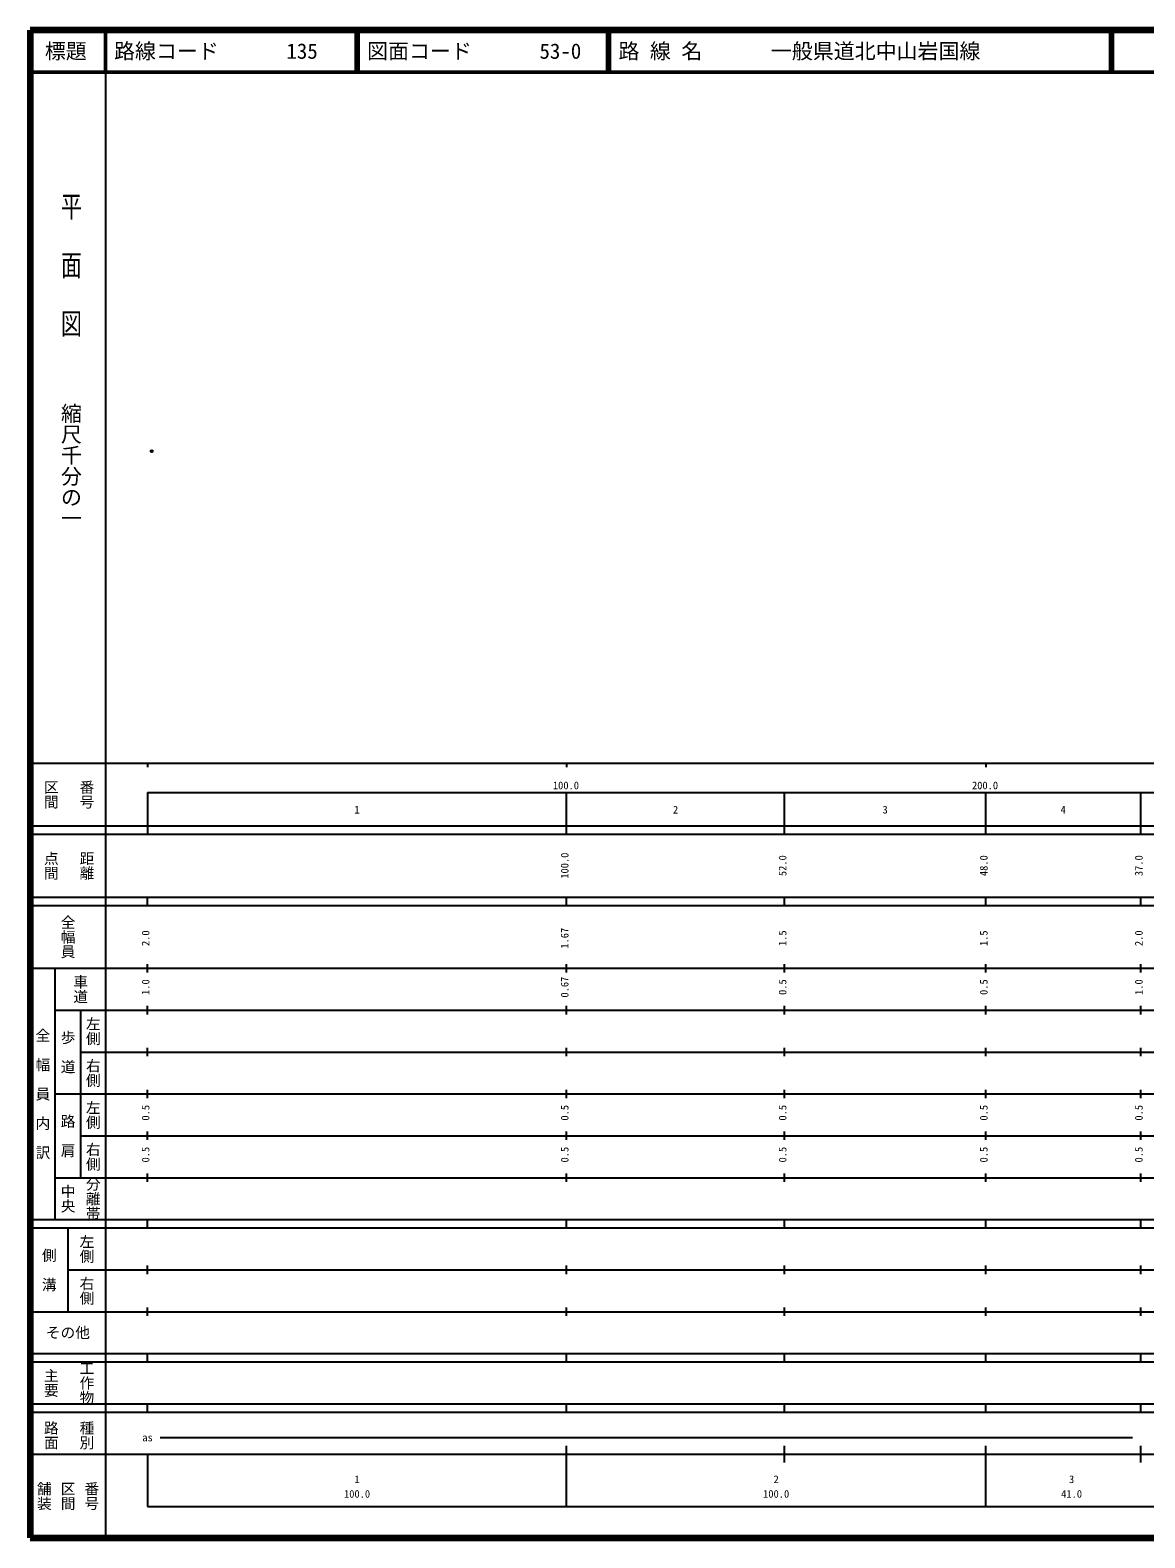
# Model space of a CAD drawing. Units: millimetres on the paper. Extents: x 40 to 680, y 20 to 380.
# Drawn here: x 40 to 306, y 20 to 380 of the extents above; entities that cross this region are included whole.
import ezdxf
from ezdxf.enums import TextEntityAlignment as Align

# ---------------------------------------------------------------- set-up
doc = ezdxf.new("R2010")
doc.units = ezdxf.units.MM
doc.header["$PDMODE"] = 32
doc.header["$PDSIZE"] = 0.5
doc.layers.add('M-OTRS', color=6, linetype='Continuous')
doc.layers.add('M-TTL-TXT', color=7, linetype='Continuous')
for name, color, linetype, lineweight in [('M-TTL', 2, 'Continuous', 140), ('M-TTL-BAND', 7, 'Continuous', 25), ('M-TTL-LINE', 7, 'Continuous', 50)]:
    doc.layers.add(name, color=color, linetype=linetype, lineweight=lineweight)
doc.styles.add('@ＭＳ ゴシック', font='')
doc.styles.add('ＭＳ ゴシック', font='')
doc.styles.get('@ＭＳ ゴシック').set_extended_font_data('@MS Gothic')
doc.styles.get('ＭＳ ゴシック').set_extended_font_data('MS Gothic')

msp = doc.modelspace()

# ---------------------------------------------------------------- linework, layer by layer
at = {"layer": 'M-OTRS'}
msp.add_point((69.002, 279.469), dxfattribs=at)
at = {"layer": 'M-TTL'}
for p, q in [((40, 380), (40, 20)), ((680, 380), (40, 380)), ((40, 20), (680, 20))]:
    msp.add_line(p, q, dxfattribs=at)
at = {"layer": 'M-TTL-BAND'}
for p, q in [((58, 370), (58, 20)), ((40, 205), (579, 205)), ((68, 205), (68, 204)), ((168, 205), (168, 204)), ((268, 205), (268, 204)), ((68, 198), (579, 198)), ((68, 198), (68, 188)), ((168, 188), (168, 198)), ((220, 188), (220, 198)), ((268, 188), (268, 198)), ((305, 188), (305, 198)), ((40, 190), (579, 190)), ((40, 188), (579, 188)), ((40, 173), (579, 173)), ((68, 171), (68, 173)), ((168, 171), (168, 173)), ((220, 171), (220, 173)), ((268, 171), (268, 173)), ((305, 171), (305, 173)), ((40, 171), (579, 171)), ((40, 156), (579, 156)), ((46, 96), (46, 156)), ((68, 155), (68, 157)), ((168, 155), (168, 157)), ((220, 155), (220, 157)), ((268, 155), (268, 157)), ((305, 155), (305, 157)), ((46, 146), (579, 146)), ((52, 146), (52, 106)), ((68, 145), (68, 147)), ((168, 145), (168, 147)), ((220, 145), (220, 147)), ((268, 145), (268, 147)), ((305, 145), (305, 147)), ((68, 135), (68, 137)), ((168, 135), (168, 137)), ((220, 135), (220, 137)), ((268, 135), (268, 137)), ((305, 135), (305, 137)), ((52, 136), (579, 136)), ((46, 126), (579, 126)), ((68, 125), (68, 127)), ((168, 125), (168, 127)), ((220, 125), (220, 127)), ((268, 125), (268, 127)), ((305, 125), (305, 127)), ((52, 116), (579, 116)), ((68, 115), (68, 117)), ((168, 115), (168, 117)), ((220, 115), (220, 117)), ((268, 115), (268, 117)), ((305, 115), (305, 117)), ((46, 106), (579, 106)), ((68, 105), (68, 107)), ((168, 105), (168, 107)), ((220, 105), (220, 107)), ((268, 105), (268, 107)), ((305, 105), (305, 107)), ((40, 96), (579, 96)), ((40, 94), (579, 94)), ((49, 94), (49, 74)), ((68, 94), (68, 96)), ((168, 94), (168, 96)), ((220, 94), (220, 96)), ((268, 94), (268, 96)), ((305, 94), (305, 96)), ((49, 84), (579, 84)), ((68, 83), (68, 85)), ((168, 83), (168, 85)), ((220, 83), (220, 85)), ((268, 83), (268, 85)), ((305, 83), (305, 85)), ((40, 74), (579, 74)), ((68, 73), (68, 75)), ((168, 73), (168, 75)), ((220, 73), (220, 75)), ((268, 73), (268, 75)), ((305, 73), (305, 75)), ((40, 64), (579, 64)), ((40, 62), (579, 62)), ((68, 62), (68, 64)), ((168, 62), (168, 64)), ((220, 62), (220, 64)), ((268, 62), (268, 64)), ((305, 62), (305, 64)), ((40, 52), (579, 52)), ((68, 50), (68, 52)), ((168, 50), (168, 52)), ((220, 50), (220, 52)), ((268, 50), (268, 52)), ((305, 50), (305, 52)), ((40, 50), (579, 50)), ((71, 44), (303, 44)), ((40, 40), (579, 40)), ((68, 40), (68, 27.5)), ((168, 27.5), (168, 42)), ((220, 38), (220, 42)), ((268, 27.5), (268, 42)), ((305, 38), (305, 42)), ((68, 27.5), (579, 27.5))]:
    msp.add_line(p, q, dxfattribs=at)
at = {"layer": 'M-TTL-LINE'}
for p, q in [((58, 380), (58, 370)), ((117.75, 380), (117.75, 370)), ((118.25, 380), (118.25, 370)), ((177.75, 380), (177.75, 370)), ((178.25, 380), (178.25, 370)), ((297.75, 380), (297.75, 370)), ((298.25, 380), (298.25, 370)), ((40, 370), (680, 370))]:
    msp.add_line(p, q, dxfattribs=at)

# ---------------------------------------------------------------- texts
at = {"layer": 'M-TTL-BAND', "style": '@ＭＳ ゴシック', "width": 1.4}
msp.add_text('平  面  図', height=3.666, rotation=270, dxfattribs=at).set_placement((49.777, 306.475), align=Align.MIDDLE_RIGHT)
at = {"layer": 'M-TTL-BAND', "style": '@ＭＳ ゴシック'}
msp.add_text('縮尺千分の一', height=3.666, rotation=270, dxfattribs=at).set_placement((49.777, 261.03), align=Align.MIDDLE_RIGHT)
for s, p in [('区間', (45, 197.5)), ('番号', (53.5, 197.5)), ('点間', (45, 180.5)), ('距離', (53.5, 180.5)), ('全幅員', (49, 163.5)), ('車道', (52, 151)), ('左側', (55, 141)), ('全\u3000幅\u3000員\u3000内\u3000訳', (43, 126)), ('歩\u3000道', (49, 136)), ('右側', (55, 131)), ('左側', (55, 121)), ('路\u3000肩', (49, 116)), ('右側', (55, 111)), ('分離帯', (55, 101)), ('中央', (49, 101)), ('左側', (53.5, 89)), ('側\u3000溝', (44.5, 84)), ('右側', (53.5, 79)), ('工作物', (53.5, 57)), ('主要', (45, 57)), ('路面', (45, 44.5)), ('種別', (53.5, 44.5)), ('舗装', (43.333, 30)), ('区間', (49, 30)), ('番号', (54.667, 30))]:
    msp.add_text(s, height=2.566, rotation=270, dxfattribs=at).set_placement(p, align=Align.MIDDLE_CENTER)
at = {"layer": 'M-TTL-BAND', "style": 'ＭＳ ゴシック'}
for s, p in [('100.0', (167.844, 198.195)), ('200.0', (267.844, 198.195)), ('1', (118, 192.405)), ('2', (194, 192.405)), ('3', (244, 192.405)), ('4', (286.5, 192.405)), ('as', (68, 42.5)), ('1', (118, 32.523)), ('2', (218, 32.523)), ('3', (288.5, 32.523)), ('100.0', (118, 29.033)), ('100.0', (218, 29.033)), ('41.0', (288.5, 29.033))]:
    msp.add_text(s, height=1.833, dxfattribs=at).set_placement(p, align=Align.BOTTOM_CENTER)
for s, p in [('100.0', (169, 180.5)), ('52.0', (221, 180.5)), ('48.0', (269, 180.5)), ('37.0', (306, 180.5)), ('2.0', (69, 163.174)), ('1.67', (169, 163.174)), ('1.5', (221, 163.174)), ('1.5', (269, 163.174)), ('2.0', (306, 163.174)), ('1.0', (69, 151.5)), ('0.67', (169, 151.5)), ('0.5', (221, 151.5)), ('0.5', (269, 151.5)), ('1.0', (306, 151.5)), ('0.5', (69, 121.5)), ('0.5', (169, 121.5)), ('0.5', (221, 121.5)), ('0.5', (269, 121.5)), ('0.5', (306, 121.5)), ('0.5', (69, 111.5)), ('0.5', (169, 111.5)), ('0.5', (221, 111.5)), ('0.5', (269, 111.5)), ('0.5', (306, 111.5))]:
    msp.add_text(s, height=1.833, rotation=90, dxfattribs=at).set_placement(p, align=Align.BOTTOM_CENTER)
msp.add_text('その他', height=2.566, dxfattribs=at).set_placement((49, 69), align=Align.MIDDLE_CENTER)
at = {"layer": 'M-TTL-TXT', "style": 'ＭＳ ゴシック'}
msp.add_text('標題', height=3.666, dxfattribs=at).set_placement((48.5, 375), align=Align.MIDDLE_CENTER)
for s, p in [('路線コード', (60, 375)), ('135', (101.142, 375)), ('図面コード', (120.38, 375)), ('53-0', (161.521, 375)), ('路 線 名', (180.38, 375)), ('一般県道北中山岩国線', (216.734, 375))]:
    msp.add_text(s, height=3.666, dxfattribs=at).set_placement(p, align=Align.MIDDLE_LEFT)

doc.saveas('drawing.dxf')
